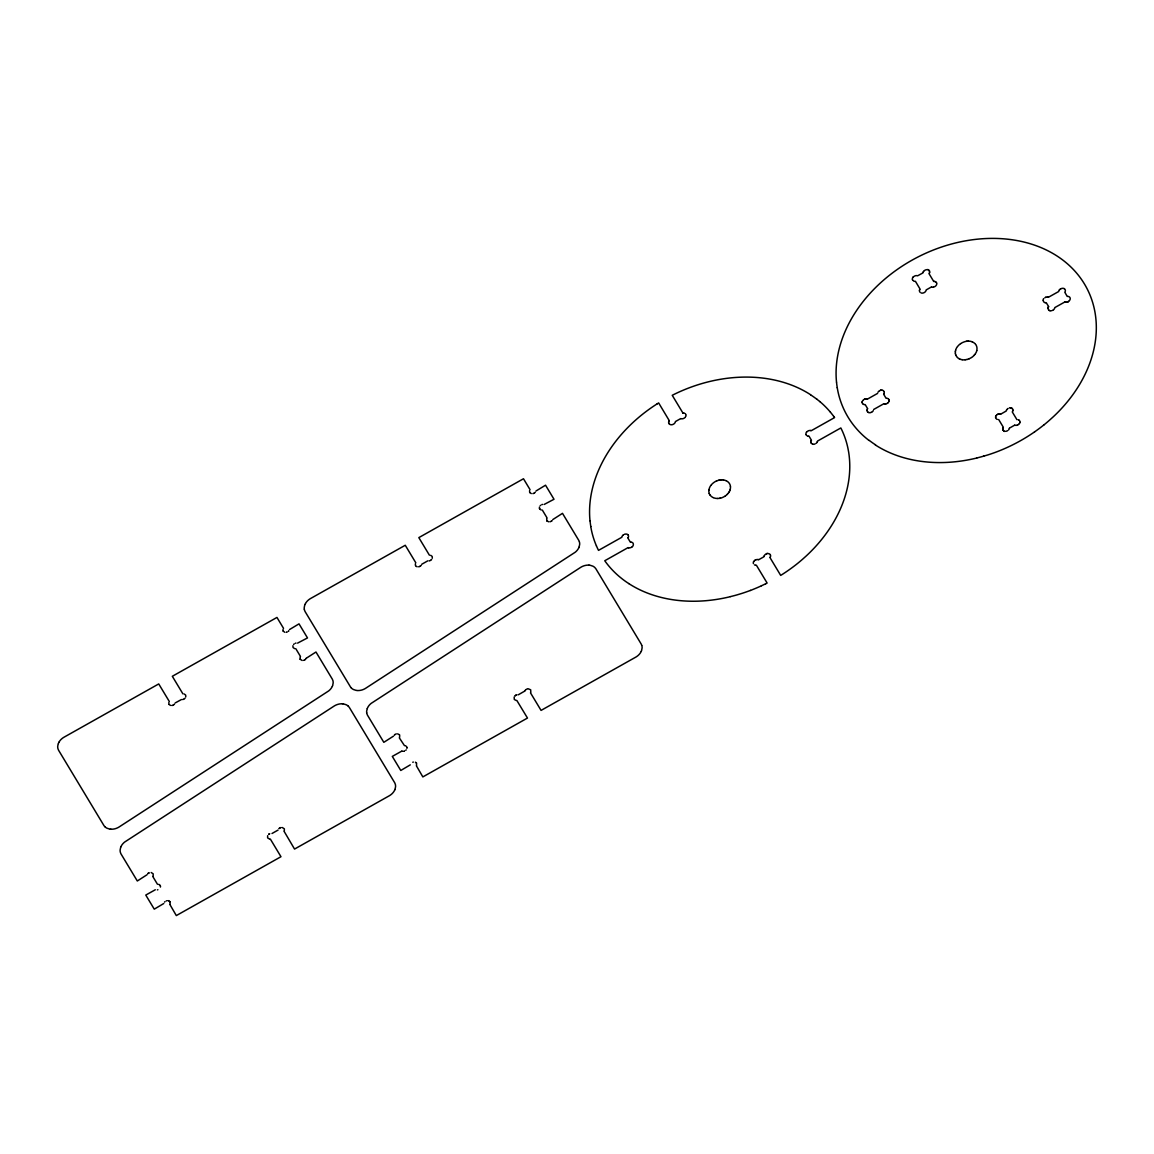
<?xml version="1.0" encoding="UTF-8"?>
<svg xmlns="http://www.w3.org/2000/svg" width="1154" height="1154" viewBox="0 0 1154 1154"><rect width="100%" height="100%" fill="white"/><g stroke="black" fill="none" stroke-linecap="round" stroke-linejoin="round"><path stroke-width="1.5" d="M1009.361 428.177L1014.712 425.134M862.211 401.909L862.211 401.866A3.909 3.029 -26.8 0 0 862.168 402.313M867.072 409.93L867.058 409.973A3.909 3.029 -26.8 0 0 867.029 410.377M884.195 392.951L884.209 392.894A3.909 3.029 -26.8 0 0 884.238 392.504A4.299 3.332 -26.8 0 0 884.209 392.115M889.056 401.001L889.056 400.957A3.909 3.029 -26.8 0 0 889.099 400.553M163.767 903.524L154.261 909.15L145.779 895.071L155.3 889.763M410.29 764.857L400.784 770.468L392.302 756.404L401.808 751.095M160.435 887.051L160.464 886.272M406.944 748.383L406.987 747.604M168.816 702.526L168.96 704.272M289.481 629.579L299.016 623.867L307.498 637.931L297.588 643.11M415.339 563.859L415.483 565.604M185.808 696.901L185.664 695.097L184.178 693.972M283.033 629.377L283.192 631.123M292.9 645.75L293.044 647.495L294.645 648.649M432.317 558.233L432.187 556.43L430.644 555.29M529.556 490.695L529.7 492.455M535.975 491.013L545.539 485.199L554.007 499.264L544.154 504.457M539.408 507.082L539.567 508.827M58.089 744.215L57.714 746.364A6.924 5.366 -26.8 0 0 57.7 746.854L57.772 747.821A6.996 5.424 -26.8 0 0 57.859 748.297A6.996 5.409 -26.8 0 0 57.974 748.758L58.493 750.057A7.039 5.453 -26.8 0 0 58.71 750.475L103.788 825.326A7.054 5.467 -26.8 0 0 104.048 825.73L104.74 826.581M304.613 605.547L304.223 607.696A6.924 5.366 -26.8 0 0 304.223 608.187L304.295 609.153M395.13 788.961L395.577 786.639A7.112 5.51 -26.8 0 0 395.577 786.148L395.505 785.182A6.953 5.395 -26.8 0 0 395.418 784.706A6.967 5.409 -26.8 0 0 395.303 784.258L394.798 782.946A7.054 5.467 -26.8 0 0 394.567 782.527L349.489 707.676A7.054 5.467 -26.8 0 0 349.229 707.287L348.306 706.205M120.622 847.526L120.131 850.022A7.112 5.51 -26.8 0 0 120.117 850.512L120.189 851.479A6.953 5.395 -26.8 0 0 120.276 851.94A6.967 5.409 -26.8 0 0 120.391 852.402L120.896 853.715A7.054 5.467 -26.8 0 0 121.127 854.119L137.312 880.992L147.048 874.732M332.655 685.476L333.16 682.98A7.112 5.51 -26.8 0 0 333.16 682.504L333.088 681.538A6.953 5.395 -26.8 0 0 333.016 681.062A6.967 5.409 -26.8 0 0 332.9 680.6L332.381 679.302A7.054 5.467 -26.8 0 0 332.15 678.884L315.98 652.01L306.228 658.27M367.131 708.859L366.64 711.354A7.112 5.51 -26.8 0 0 366.64 711.845L366.712 712.797M579.178 546.808L579.669 544.313A7.112 5.51 -26.8 0 0 579.683 543.822L579.611 542.87A6.953 5.395 -26.8 0 0 579.524 542.394A6.967 5.409 -26.8 0 0 579.409 541.933M641.595 650.452L642.086 647.971A7.112 5.51 -26.8 0 0 642.1 647.481L642.042 646.673A6.953 5.395 -26.8 0 0 641.941 646.038A6.967 5.409 -26.8 0 0 641.826 645.591M267.641 835.712L267.613 837.905L269.704 839.131M284.302 830.923L284.36 828.817L282.24 827.505M524.724 691.102L518.305 694.78M530.811 692.256L530.681 689.818L528.359 688.823M170.1 904.029L169.941 901.649M416.58 765.463L416.464 762.982M153.15 875.886L153.194 873.823L151.174 872.511M300.155 657.073L300.141 659.266M393.543 736.108L383.82 742.325L367.65 715.451A7.054 5.467 -26.8 0 1 367.419 715.047L366.9 713.735A6.967 5.409 -26.8 0 1 366.741 712.956M399.616 737.305L399.659 735.069M546.679 518.406L546.924 520.988M552.752 519.603L562.488 513.342L578.673 540.216A7.054 5.467 -26.8 0 1 578.904 540.62L579.322 541.63M514.179 697.002L514.28 699.468L516.213 700.464M169.869 904.462L176.317 915.584L280.97 856.715L270.382 839.131M416.392 765.794L422.84 776.916L527.479 718.048L516.833 700.464M284.086 831.298L294.544 849.07L389.129 795.871A11.453 8.871 -26.8 0 0 390.153 795.236L390.961 794.644A12.838 9.953 -26.8 0 0 391.581 794.14L391.87 793.88A13.228 10.256 -26.8 0 0 392.432 793.332A14.079 10.92 -26.8 0 0 393.067 792.61A14.569 11.28 -26.8 0 0 393.427 792.163A16.271 12.607 -26.8 0 0 393.759 791.702A17.454 13.531 -26.8 0 0 394.163 791.081L394.336 790.764A6.91 5.352 -26.8 0 0 394.596 790.274M996.162 415.671L996.205 415.628A3.981 3.087 -26.8 0 1 996.508 415.224M1006.735 409.728L1006.764 409.684A3.981 3.087 -26.8 0 1 1007.081 409.281M1019.4 423.561L1019.429 423.518A3.981 3.087 -26.8 0 1 1019.083 423.965M669.349 420.792L658.645 402.919L657.232 403.813M920.099 289.149L915.454 281.331A3.549 2.741 -26.8 0 1 914.819 281.331A3.664 2.842 -26.8 0 1 913.694 281.042M711.095 485.142L711.21 484.997A12.478 9.665 -26.8 0 1 711.571 484.565A11.28 8.742 -26.8 0 1 714.124 482.314L714.326 482.184A11.41 8.843 -26.8 0 1 716.648 480.872M728.261 493.176L728.145 493.335A12.478 9.665 -26.8 0 1 727.785 493.753A11.309 8.77 -26.8 0 1 727.265 494.316M957.604 346.474L957.719 346.33A12.478 9.665 -26.8 0 1 958.08 345.897A11.324 8.77 -26.8 0 1 960.59 343.632M974.784 354.509L974.668 354.653A12.478 9.665 -26.8 0 1 974.293 355.086M174.528 704.07L174.456 704.156A3.606 2.798 -26.8 0 1 173.965 704.604M288.673 631.007L288.745 630.921A3.606 2.798 -26.8 0 1 288.183 631.44M420.965 565.489L421.037 565.402A3.606 2.798 -26.8 0 1 420.489 565.936M540.173 505.755L540.216 505.712A3.621 2.798 -26.8 0 1 540.692 505.279M164.532 902.096L164.604 902.01A4.313 3.347 -26.8 0 1 164.964 901.663M406.179 749.869L406.136 749.912A4.313 3.347 -26.8 0 1 405.746 750.302M185.087 698.127L185.058 698.17A3.606 2.798 -26.8 0 1 184.539 698.66M293.621 644.466L293.693 644.379A3.621 2.798 -26.8 0 1 294.183 643.946M431.61 559.459L431.567 559.502A3.606 2.798 -26.8 0 1 431.048 559.993M535.268 492.253L535.225 492.296A3.606 2.798 -26.8 0 1 534.706 492.772M551.612 520.959L551.655 520.916A3.75 2.914 -26.8 0 1 549.982 521.767M148.145 873.419L148.188 873.376A3.75 2.914 -26.8 0 1 149.14 872.813L149.126 872.828M394.654 734.752L394.711 734.709A3.75 2.914 -26.8 0 1 396.327 733.901M268.752 834.356L268.795 834.313A3.75 2.914 -26.8 0 1 269.748 833.751L269.733 833.765M279.311 828.413L279.355 828.37A3.75 2.914 -26.8 0 1 280.985 827.562M515.261 695.674L515.319 695.646A3.75 2.914 -26.8 0 1 516.934 694.838M960.676 343.632L960.849 343.517A11.67 9.044 -26.8 0 1 962.551 342.55A11.526 8.929 -26.8 0 1 963.1 342.32A11.324 8.77 -26.8 0 1 965.234 341.57A11.41 8.843 -26.8 0 1 966.273 341.267M997.532 414.401L997.59 414.373A3.851 2.986 -26.8 0 1 998.614 413.94A4.299 3.332 -26.8 0 1 999.075 413.853M175.206 702.93L181.452 699.54M421.729 564.263L427.788 560.844M680.73 418.57L675.393 421.571A3.563 2.77 -26.8 0 1 675.119 422.508A3.707 2.871 -26.8 0 1 674.83 422.999A3.534 2.741 -26.8 0 1 671.152 424.759A3.678 2.842 -26.8 0 1 669.666 424.254M931.494 286.928L926.157 289.928A3.678 2.856 -26.8 0 1 926.056 290.433A3.577 2.784 -26.8 0 1 925.869 290.88A3.678 2.856 -26.8 0 1 925.306 291.746A3.52 2.726 -26.8 0 1 922.767 293.073A3.592 2.784 -26.8 0 1 921.916 293.102A3.693 2.856 -26.8 0 1 921.022 292.914M867.419 399.125L877.617 393.384M873.65 409.482L883.849 403.741M1000.893 414.055L1006.23 411.012A3.707 2.871 -26.8 0 1 1006.692 409.757M272.012 833.491L278.071 830.072M765.621 583.794L767.121 583.044L756.389 565.229A3.491 2.697 -26.8 0 1 755.755 565.244M419.508 566.513L419.277 566.6A3.577 2.77 -26.8 0 1 418.628 566.787M404.405 751.066L404.477 751.038A4.27 3.318 -26.8 0 1 403.871 751.225M412.757 762.246L412.872 762.203A4.27 3.318 -26.8 0 1 413.348 762.073M157.896 889.734L157.838 889.748A4.27 3.318 -26.8 0 1 157.362 889.893M166.234 900.928L166.364 900.885A4.27 3.318 -26.8 0 1 166.84 900.74M533.552 493.422L533.494 493.436A3.534 2.741 -26.8 0 1 532.874 493.609M541.846 504.63L541.904 504.601A3.563 2.755 -26.8 0 1 542.539 504.428M286.985 632.103L287.043 632.089A3.534 2.741 -26.8 0 1 286.351 632.291M295.323 643.297L295.395 643.268A3.563 2.755 -26.8 0 1 296.015 643.095M983.569 456.205L988.069 454.849A135.754 105.202 -26.8 0 0 996.941 451.762A136.273 105.605 -26.8 0 0 1007.86 447.161A135.552 105.043 -26.8 0 0 1034.575 431.884M880.531 390.355L880.589 390.341A3.563 2.755 -26.8 0 1 881.05 390.24M171.845 705.498L171.96 705.469A3.606 2.798 -26.8 0 0 172.696 705.31M966.446 341.353L966.634 341.324A11.756 9.117 -26.8 0 1 967.196 341.252M719.923 480.021L720.11 479.992A11.756 9.117 -26.8 0 1 720.673 479.92A11.28 8.742 -26.8 0 1 721.942 479.876M717.341 498.485A11.309 8.77 -26.8 0 0 718.639 498.427A11.756 9.117 -26.8 0 0 719.231 498.34L719.432 498.312M1010.082 407.881L1010.024 407.881A3.909 3.029 -26.8 0 0 1009.562 407.925M999.451 413.824L999.508 413.824A3.909 3.029 -26.8 0 0 998.989 413.868M1016.097 425.364L1016.14 425.364A3.909 3.029 -26.8 0 0 1016.616 425.307M1005.523 431.307L1005.581 431.307A3.909 3.029 -26.8 0 0 1006.043 431.25A4.299 3.332 -26.8 0 0 1006.504 431.149A3.722 2.885 -26.8 0 0 1007.009 430.961A4.255 3.303 -26.8 0 0 1007.601 430.658M404.448 745.599L399.298 737.824M588.497 565.128L588.122 565.128A15.81 12.247 -26.8 0 0 587.545 565.143L587.357 565.157A16.271 12.607 -26.8 0 0 586.78 565.2A14.569 11.28 -26.8 0 0 586.203 565.287A14.079 10.92 -26.8 0 0 585.237 565.474A13.228 10.256 -26.8 0 0 584.472 565.662L584.083 565.777A12.838 9.953 -26.8 0 0 583.333 566.051L582.582 566.354A11.756 9.117 -26.8 0 0 580.462 567.508L371.242 703.334A12.838 9.953 -26.8 0 0 370.636 703.839L370.347 704.099A13.228 10.256 -26.8 0 0 369.785 704.647A14.079 10.92 -26.8 0 0 369.136 705.368A14.569 11.28 -26.8 0 0 368.79 705.815A16.271 12.607 -26.8 0 0 368.458 706.277A17.454 13.531 -26.8 0 0 368.054 706.912L367.866 707.229A6.91 5.352 -26.8 0 0 367.621 707.705M357.812 690.539L358.187 690.539A15.81 12.247 -26.8 0 0 358.764 690.525L358.952 690.51A16.271 12.607 -26.8 0 0 359.529 690.467A14.569 11.28 -26.8 0 0 360.106 690.38A14.079 10.92 -26.8 0 0 361.072 690.193A13.228 10.256 -26.8 0 0 361.851 690.005L362.226 689.89A12.838 9.953 -26.8 0 0 362.991 689.616L363.726 689.313A11.756 9.117 -26.8 0 0 365.847 688.159L575.067 552.333A12.838 9.953 -26.8 0 0 575.687 551.828L575.976 551.569A13.228 10.256 -26.8 0 0 576.538 551.021A14.079 10.92 -26.8 0 0 577.173 550.299A14.569 11.28 -26.8 0 0 577.534 549.852A16.271 12.607 -26.8 0 0 577.865 549.391A17.454 13.531 -26.8 0 0 578.269 548.756L578.442 548.438A6.91 5.352 -26.8 0 0 578.702 547.962M341.973 703.796L341.613 703.796A15.81 12.247 -26.8 0 0 341.036 703.81L340.848 703.825A16.271 12.607 -26.8 0 0 340.271 703.882A14.569 11.28 -26.8 0 0 339.68 703.954A14.079 10.92 -26.8 0 0 338.713 704.142A13.228 10.256 -26.8 0 0 337.949 704.344L337.574 704.459A12.838 9.953 -26.8 0 0 336.809 704.719L336.074 705.022A11.756 9.117 -26.8 0 0 333.953 706.176L124.733 842.002A12.838 9.953 -26.8 0 0 124.113 842.507L123.824 842.781A13.228 10.256 -26.8 0 0 123.262 843.329A14.079 10.92 -26.8 0 0 122.627 844.05A14.569 11.28 -26.8 0 0 122.266 844.497A16.271 12.607 -26.8 0 0 121.935 844.944A17.454 13.531 -26.8 0 0 121.531 845.579L121.358 845.896A6.91 5.352 -26.8 0 0 121.098 846.387M111.303 829.207L111.678 829.207A15.81 12.247 -26.8 0 0 112.255 829.192L112.443 829.178A16.271 12.607 -26.8 0 0 113.02 829.135A14.569 11.28 -26.8 0 0 113.597 829.048A14.079 10.92 -26.8 0 0 114.563 828.875A13.228 10.256 -26.8 0 0 115.328 828.673L115.717 828.558A12.838 9.953 -26.8 0 0 116.467 828.284L117.218 827.981A11.756 9.117 -26.8 0 0 119.338 826.827L328.558 691.001A12.838 9.953 -26.8 0 0 329.164 690.496L329.453 690.236A13.228 10.256 -26.8 0 0 330.015 689.688A14.079 10.92 -26.8 0 0 330.664 688.967A14.569 11.28 -26.8 0 0 331.01 688.52A16.271 12.607 -26.8 0 0 331.342 688.058A17.454 13.531 -26.8 0 0 331.746 687.423L331.934 687.106A6.91 5.352 -26.8 0 0 332.179 686.63M548.684 521.824L546.751 520.757M302.16 660.492L300.098 659.194M397.582 733.843L399.428 734.723M402.645 751.297L401.953 751.153M168.022 900.654L168.758 900.812M417.185 566.787L415.844 566.095M170.604 705.44L169.176 704.589M531.302 493.595L529.801 492.614M541.111 509.967L539.466 508.611M284.778 632.277L283.148 631.036M405.155 745.686L405.963 746.018M158.632 884.353L159.44 884.685M415.411 762.188L416.522 763.054M168.902 900.87L169.999 901.721M882.695 390.384L882.752 390.398A3.981 3.087 -26.8 0 1 883.156 390.6M868.529 412.468L868.573 412.483A3.736 2.885 -26.8 0 0 869.813 412.685M1065.012 301.886L1054.77 307.599A3.563 2.77 -26.8 0 1 1054.655 308.161A3.678 2.842 -26.8 0 1 1053.256 310.008M972.735 342.103L972.88 342.175A12.478 9.665 -26.8 0 1 973.327 342.406A11.324 8.77 -26.8 0 1 975.462 344.209M959.652 358.88L959.493 358.807A12.478 9.665 -26.8 0 1 959.061 358.577M726.227 480.771L726.371 480.843A12.478 9.665 -26.8 0 1 726.804 481.074A11.324 8.77 -26.8 0 1 729.227 483.252A11.439 8.871 -26.8 0 1 730.02 484.738A11.324 8.77 -26.8 0 1 730.381 486.079A11.28 8.742 -26.8 0 1 730.439 486.541M713.129 497.547L712.984 497.475A12.478 9.665 -26.8 0 1 712.552 497.244A11.295 8.756 -26.8 0 1 710.099 495.066M816.859 399.183L819.816 401.578M869.005 440.467L866.048 438.087A135.754 105.202 -26.8 0 1 861.836 434.322A136.273 105.605 -26.8 0 1 855.46 427.499A135.537 105.028 -26.8 0 1 842.939 407.203A136.273 105.605 -26.8 0 1 839.766 398.563A135.754 105.202 -26.8 0 1 837.919 391.365L837.241 387.715M351.379 688.015L351.379 688.015A6.967 5.409 -26.8 0 0 351.84 688.462A6.953 5.395 -26.8 0 0 352.23 688.75L353.052 689.299A7.112 5.51 -26.8 0 0 353.499 689.529L355.98 690.337A7.025 5.438 -26.8 0 0 356.528 690.438M104.855 826.697L104.855 826.697A6.967 5.409 -26.8 0 0 105.331 827.129A6.953 5.395 -26.8 0 0 105.706 827.432L106.543 827.966A7.112 5.51 -26.8 0 0 106.99 828.197L109.471 829.019A7.025 5.438 -26.8 0 0 110.005 829.106M351.263 687.914L350.571 687.048A7.054 5.467 -26.8 0 1 350.311 686.659L305.233 611.808A7.039 5.453 -26.8 0 1 305.002 611.389L304.483 610.077A6.996 5.409 -26.8 0 1 304.324 609.298M159.93 885.089L160.449 886.084M833.823 416.522L834.587 417.589L811.233 430.716A3.924 3.044 -26.8 0 0 810.685 430.557M1048.755 306.776L1046.245 302.709A3.678 2.856 -26.8 0 1 1045.726 302.723A3.577 2.784 -26.8 0 1 1045.236 302.651M929.028 273.686L933.716 281.461A3.563 2.77 -26.8 0 1 934.336 281.461M1012.246 411.877L1016.934 419.667M998.672 419.522L1003.36 427.312M883.632 394.206L886.084 398.289A3.707 2.871 -26.8 0 1 887.527 398.418L887.599 398.462A3.981 3.087 -26.8 0 1 888.017 398.664M867.635 408.66L865.183 404.592A3.707 2.871 -26.8 0 1 863.74 404.448A3.981 3.087 -26.8 0 1 863.25 404.203M682.966 413.103L672.234 395.288L673.734 394.538A135.783 105.216 -26.8 0 1 810.57 394.711M530.061 489.685L523.483 478.751L418.83 537.62L429.418 555.204M542.322 510.054L547.01 517.843M530.479 692.818L541.067 710.402L635.652 657.203A11.453 8.871 -26.8 0 0 636.676 656.568L637.484 655.977A12.838 9.953 -26.8 0 0 638.09 655.472L638.393 655.212A13.228 10.256 -26.8 0 0 638.941 654.664A14.079 10.92 -26.8 0 0 639.59 653.943A14.569 11.28 -26.8 0 0 639.951 653.496A16.271 12.607 -26.8 0 0 640.282 653.034A17.454 13.531 -26.8 0 0 640.686 652.414L640.859 652.097A6.91 5.352 -26.8 0 0 641.119 651.606M415.844 562.849L405.256 545.265L310.671 598.464A11.266 8.727 -26.8 0 0 309.806 598.984A11.684 9.044 -26.8 0 0 309.315 599.33L308.825 599.691A12.175 9.434 -26.8 0 0 308.219 600.195L307.93 600.455A12.91 9.997 -26.8 0 0 307.368 601.003A13.704 10.617 -26.8 0 0 306.719 601.724A14.713 11.41 -26.8 0 0 306.373 602.172A15.507 12.016 -26.8 0 0 306.041 602.633A16.921 13.112 -26.8 0 0 305.637 603.253M406.597 746.595L406.958 747.417M283.538 628.353L276.96 617.433L172.321 676.287L182.909 693.871M295.813 648.721L300.502 656.511M169.321 701.517L158.733 683.933L64.148 737.132A11.266 8.727 -26.8 0 0 63.297 737.651A11.684 9.044 -26.8 0 0 62.792 737.997L62.316 738.358A12.175 9.434 -26.8 0 0 61.71 738.863L61.407 739.123A12.91 9.997 -26.8 0 0 60.845 739.671A13.704 10.617 -26.8 0 0 60.21 740.392A14.713 11.41 -26.8 0 0 59.849 740.839A15.507 12.016 -26.8 0 0 59.518 741.301A16.921 13.112 -26.8 0 0 59.114 741.935M152.79 876.492L157.478 884.281M641.739 645.288L641.307 644.278A7.054 5.467 -26.8 0 0 641.09 643.86L596.012 569.009A7.054 5.467 -26.8 0 0 595.752 568.619L594.829 567.537A6.967 5.409 -26.8 0 0 594.469 567.205A6.953 5.395 -26.8 0 0 594.094 566.917L593.257 566.369A7.112 5.51 -26.8 0 0 592.81 566.138L590.329 565.33A7.025 5.438 -26.8 0 0 589.795 565.229M590.733 526.383L591.411 530.061A135.783 105.216 -26.8 0 0 593.257 537.23A136.273 105.605 -26.8 0 0 596.416 545.871M995.671 417.532L995.671 417.575A3.563 2.755 -26.8 0 1 995.657 417.142M120.737 847.195A22.301 17.281 -26.8 0 1 120.939 846.704M147.827 873.693A3.938 3.044 -26.8 0 1 148.664 873.044M268.651 834.429A3.952 3.073 -26.8 0 1 269.257 833.996M279.08 828.586A3.952 3.058 -26.8 0 1 279.917 827.937M394.957 789.451A22.301 17.281 -26.8 0 1 394.755 789.942M348.191 706.104A6.953 5.395 -26.8 0 0 347.57 705.584L346.734 705.036A7.112 5.51 -26.8 0 0 346.301 704.805L343.805 703.998A7.025 5.438 -26.8 0 0 343.272 703.911M342.363 703.81A21.032 16.3 -26.8 0 1 342.911 703.868M184.092 698.963A3.606 2.798 -26.8 0 1 183.674 699.194M183.255 699.367A3.606 2.798 -26.8 0 1 182.62 699.555M173.533 704.906A3.606 2.798 -26.8 0 1 173.114 705.137M58.681 742.729A7.068 5.481 -26.8 0 1 58.941 742.253M58.32 743.551A22.734 17.613 -26.8 0 1 58.537 743.061M110.928 829.192A21.032 16.3 -26.8 0 1 110.366 829.149M332.54 685.808A22.301 17.281 -26.8 0 1 332.338 686.298M306.156 658.429A2.38 1.846 -26.8 0 1 305.81 658.92M305.377 659.41A3.952 3.058 -26.8 0 1 305.045 659.713M304.699 659.9A3.722 2.885 -26.8 0 1 303.545 660.391M836.506 382.133A135.754 105.202 -26.8 0 1 1010.313 239.513A135.754 105.202 -26.8 0 1 1059.285 410.882A135.552 105.043 -26.8 0 1 1052.708 417.315L1049.26 420.417A135.754 105.202 -26.8 0 1 1043.937 424.903M976.774 458.023A135.754 105.202 -26.8 0 1 875.295 444.925M837.27 387.787A135.537 105.028 -26.8 0 1 836.535 382.205M983.713 456.133A135.552 105.043 -26.8 0 1 976.948 457.936M875.54 444.853A135.552 105.043 -26.8 0 1 869.265 440.41M1043.908 424.903A136.273 105.605 -26.8 0 1 1034.518 431.928M1044.86 297.79A4.198 3.26 -26.8 0 1 1045.712 297.299M1045.798 297.256A3.65 2.827 -26.8 0 1 1047.529 296.91A3.606 2.784 -26.8 0 1 1048.12 296.996M1047.976 297.068A3.707 2.871 -26.8 0 1 1048.496 297.227L1058.723 291.5A3.563 2.77 -26.8 0 1 1058.853 290.952A3.664 2.842 -26.8 0 1 1059.43 289.899M1059.43 289.899A3.65 2.827 -26.8 0 1 1060.209 289.149M1060.439 289.005A4.212 3.26 -26.8 0 1 1061.132 288.63M1061.363 288.558A3.664 2.842 -26.8 0 1 1064.392 288.688M1064.233 288.688A3.505 2.712 -26.8 0 1 1065.358 290.664A3.592 2.784 -26.8 0 1 1065.229 291.414A3.678 2.856 -26.8 0 1 1064.81 292.236L1067.205 296.405A3.621 2.813 -26.8 0 1 1069.138 296.766A3.505 2.712 -26.8 0 1 1070.22 298.727A3.592 2.784 -26.8 0 1 1070.075 299.477A3.678 2.856 -26.8 0 1 1069.585 300.415M1065.373 302.146A3.592 2.784 -26.8 0 0 1065.979 302.218A3.664 2.842 -26.8 0 0 1067.464 301.944M1069.224 300.848A3.678 2.856 -26.8 0 1 1068.676 301.338A4.154 3.217 -26.8 0 1 1067.623 301.886M1065.301 302.132A3.664 2.842 -26.8 0 1 1064.781 301.973M1068.489 301.425A4.212 3.26 -26.8 0 1 1067.998 301.699M1067.782 301.785A3.88 3 -26.8 0 1 1067.046 302.031M1052.736 310.282A4.212 3.26 -26.8 0 1 1052.304 310.498M1051.496 310.714A3.722 2.885 -26.8 0 1 1050.529 310.787A3.577 2.784 -26.8 0 1 1050.097 310.714M1049.981 310.714A3.722 2.885 -26.8 0 1 1049.101 310.397M1048.02 307.454A3.722 2.885 -26.8 0 1 1048.438 306.618M1048.048 308.349A3.577 2.784 -26.8 0 1 1048.178 307.613M1049.26 310.412A3.52 2.726 -26.8 0 1 1048.135 308.45M1045.192 302.651A3.678 2.856 -26.8 0 1 1044.327 302.334A3.52 2.726 -26.8 0 1 1043.274 300.386M1043.663 298.612A3.678 2.856 -26.8 0 0 1043.245 299.434A3.577 2.784 -26.8 0 0 1043.202 300.3M999.912 413.824A3.693 2.871 -26.8 0 1 1000.72 413.983M1007.557 408.833A4.198 3.26 -26.8 0 1 1008.192 408.401M1011.856 408.184A3.779 2.928 -26.8 0 1 1012.231 408.415M1012.866 410.117A3.635 2.827 -26.8 0 1 1012.794 410.737M1010.356 407.78A3.635 2.827 -26.8 0 1 1011.164 407.925M1011.265 408.04A4.342 3.361 -26.8 0 1 1011.64 408.199M1012.173 408.559A3.938 3.058 -26.8 0 1 1012.534 408.992M1012.736 410.911A3.981 3.087 -26.8 0 1 1012.577 411.358M1012.577 409.079A4.212 3.26 -26.8 0 1 1012.808 409.627A3.823 2.957 -26.8 0 1 1012.837 410.608M1018.261 419.782A4.385 3.39 -26.8 0 1 1018.693 419.941M1018.564 419.84A3.736 2.885 -26.8 0 1 1019.198 420.258M1019.573 420.691A4.097 3.174 -26.8 0 1 1019.833 421.21A3.736 2.885 -26.8 0 1 1019.934 421.614A3.563 2.755 -26.8 0 1 1019.948 422.047M1019.934 422.191A4.847 3.75 -26.8 0 1 1019.876 422.566A3.65 2.827 -26.8 0 1 1019.487 423.446M1018.174 424.715A4.255 3.303 -26.8 0 1 1017.669 424.989M1017.583 425.018A3.722 2.885 -26.8 0 1 1017.063 425.22M1015.563 425.379A3.722 2.885 -26.8 0 1 1014.727 425.22M1009.317 428.437A3.65 2.827 -26.8 0 1 1009.159 428.927A3.707 2.871 -26.8 0 1 1008.913 429.432A3.981 3.087 -26.8 0 1 1008.524 429.908M1004.615 431.423A3.65 2.827 -26.8 0 1 1004.095 431.293M1004.341 431.149A4.342 3.361 -26.8 0 1 1003.951 430.99A3.823 2.972 -26.8 0 1 1003.619 430.774M1003.23 430.413A4.025 3.116 -26.8 0 1 1002.97 430.038M1002.999 430.067A4.227 3.274 -26.8 0 1 1002.768 429.519M1002.812 429.591A3.823 2.957 -26.8 0 1 1002.797 428.35M1002.855 428.278A3.981 3.087 -26.8 0 1 1003.028 427.831M996.306 418.844A3.606 2.798 -26.8 0 0 996.912 419.248A4.385 3.39 -26.8 0 0 997.344 419.407M995.686 417.936A3.606 2.798 -26.8 0 1 995.585 417.532M995.585 416.782A3.606 2.798 -26.8 0 1 995.902 415.829M996.984 414.776A4.198 3.26 -26.8 0 1 997.619 414.344M863.755 399.659A4.025 3.116 -26.8 0 1 864.245 399.356A4.227 3.274 -26.8 0 1 864.909 399.068M864.822 399.111A3.823 2.957 -26.8 0 1 866.279 398.851M866.365 398.895A3.981 3.087 -26.8 0 1 866.87 398.952M878.021 392.201A4.385 3.39 -26.8 0 1 878.309 391.783A3.635 2.813 -26.8 0 1 878.886 391.206M880.603 390.297A3.635 2.813 -26.8 0 0 880.098 390.47A3.981 3.087 -26.8 0 0 879.435 390.817M881.137 390.095A3.722 2.885 -26.8 0 1 882.464 390.24M883.589 390.932A4.198 3.26 -26.8 0 1 883.978 391.394M884.108 393.298A3.693 2.871 -26.8 0 1 883.748 394.048M888.436 398.981A4.198 3.26 -26.8 0 1 888.825 399.457M888.869 399.544A3.851 2.986 -26.8 0 1 889.099 400.236M889.07 400.178A4.299 3.332 -26.8 0 1 889.099 400.626M888.969 401.361A3.693 2.871 -26.8 0 1 888.609 402.111M885.984 404.001A3.693 2.871 -26.8 0 1 884.873 404.16M888.378 402.414A3.823 2.972 -26.8 0 1 888.032 402.789M887.801 402.991A3.938 3.058 -26.8 0 1 887.224 403.395M887.051 403.482A4.227 3.274 -26.8 0 1 886.618 403.698M884.902 403.987A3.981 3.087 -26.8 0 1 884.411 403.929M872.352 411.704A3.606 2.798 -26.8 0 0 872.972 411.084A4.385 3.39 -26.8 0 0 873.246 410.665M871.833 412.05A3.981 3.087 -26.8 0 1 871.183 412.382A3.736 2.885 -26.8 0 1 870.722 412.526A3.563 2.755 -26.8 0 1 870.217 412.627M868.529 412.468A3.981 3.087 -26.8 0 1 868.111 412.267M867.678 411.949A4.198 3.26 -26.8 0 1 867.13 411.185A3.722 2.885 -26.8 0 1 867.058 410.737A4.299 3.332 -26.8 0 1 867.015 410.305M867.26 409.324A3.65 2.827 -26.8 0 1 867.505 408.848M862.831 403.886A4.198 3.26 -26.8 0 1 862.269 403.121A3.722 2.885 -26.8 0 1 862.197 402.674A4.299 3.332 -26.8 0 1 862.168 402.241M862.312 401.52A3.693 2.871 -26.8 0 1 862.658 400.755A4.342 3.361 -26.8 0 1 862.918 400.409A3.693 2.871 -26.8 0 1 863.264 400.02M913.261 277.061A3.505 2.712 -26.8 0 1 915.829 275.662A3.592 2.784 -26.8 0 1 916.694 275.633A3.678 2.856 -26.8 0 1 917.589 275.82L923.012 272.863A3.621 2.813 -26.8 0 1 923.287 271.911M927.455 269.546A3.621 2.813 -26.8 0 1 928.335 269.733M923.287 271.911A3.693 2.856 -26.8 0 1 923.589 271.421M923.82 271.118A3.505 2.712 -26.8 0 1 926.402 269.719A3.592 2.784 -26.8 0 1 927.253 269.69M928.696 270.151A3.88 3 -26.8 0 1 929.186 270.555M929.186 270.599A4.212 3.26 -26.8 0 1 929.489 271.132A3.88 3 -26.8 0 1 929.561 272.762M928.999 270.382A4.14 3.202 -26.8 0 1 929.518 271.219M929.547 272.618A3.563 2.77 -26.8 0 1 929.345 273.166M936.659 283.177A3.664 2.842 -26.8 0 1 936.615 284.548A3.577 2.784 -26.8 0 1 936.442 284.937A3.707 2.871 -26.8 0 1 935.88 285.774A3.52 2.726 -26.8 0 1 933.326 287.13M934.235 281.374A3.664 2.842 -26.8 0 1 936.125 282.211M936.269 282.384A4.183 3.246 -26.8 0 1 936.615 283.004M933.211 287.216A3.577 2.784 -26.8 0 1 932.36 287.259A3.693 2.856 -26.8 0 1 931.581 286.971M919.709 289.524A3.592 2.784 -26.8 0 0 919.507 290.072A3.65 2.827 -26.8 0 0 919.449 290.606M920.012 292.222A4.198 3.26 -26.8 0 1 919.623 291.573A3.88 3 -26.8 0 1 919.507 290.635M912.439 279.556A3.65 2.827 -26.8 0 1 913.218 276.873M912.987 280.523A4.126 3.188 -26.8 0 1 912.482 279.686M589.997 520.815A135.783 105.216 -26.8 0 1 657.232 403.799M628.771 583.578A135.552 105.043 -26.8 0 1 622.496 579.135L619.539 576.755A135.783 105.216 -26.8 0 1 615.327 572.975A136.273 105.605 -26.8 0 1 608.951 566.167A135.249 104.812 -26.8 0 1 605.518 561.796L604.768 560.743L628.108 547.602A3.924 3.044 -26.8 0 0 628.67 547.775M590.79 526.498A135.552 105.043 -26.8 0 1 590.055 520.916M596.459 545.943A135.249 104.812 -26.8 0 0 597.988 549.275L598.522 550.371L621.876 537.245A3.491 2.697 -26.8 0 1 621.992 536.697A3.736 2.885 -26.8 0 1 622.684 535.485M622.799 535.384A3.794 2.943 -26.8 0 1 623.477 534.807M624.285 534.374A3.678 2.856 -26.8 0 1 628.007 534.749M628.05 534.994A4.082 3.174 -26.8 0 1 628.353 535.514A3.736 2.899 -26.8 0 1 628.194 537.677M628.209 537.548A3.924 3.044 -26.8 0 1 627.891 538.067L630.344 542.135A3.491 2.697 -26.8 0 1 630.964 542.135M631.397 542.192A3.779 2.928 -26.8 0 1 632.969 543.072A4.082 3.174 -26.8 0 1 633.2 543.577A3.736 2.899 -26.8 0 1 632.017 547.039M631.627 547.169A4.025 3.13 -26.8 0 1 630.964 547.53A3.678 2.856 -26.8 0 1 628.541 547.789M750.446 590.415A135.783 105.216 -26.8 0 1 741.546 593.517L737.06 594.873A135.552 105.043 -26.8 0 1 730.424 596.604M730.28 596.69A135.783 105.216 -26.8 0 1 628.771 583.578M761.193 585.915A136.273 105.605 -26.8 0 1 750.302 590.487M765.708 583.751A135.249 104.812 -26.8 0 1 761.424 585.785M755.322 565.171A3.779 2.928 -26.8 0 1 754.5 564.883M753.432 563.614A3.794 2.943 -26.8 0 1 753.62 561.508M753.663 561.767A3.779 2.928 -26.8 0 1 755.033 560.195M755.105 560.209A4.025 3.13 -26.8 0 1 755.769 559.849M755.798 559.849A3.678 2.856 -26.8 0 1 758.178 559.575M758.063 559.589A3.924 3.044 -26.8 0 1 758.625 559.762L763.948 556.762A3.491 2.697 -26.8 0 1 764.078 556.214M764.107 556.113A3.736 2.885 -26.8 0 1 765.592 554.237A4.025 3.13 -26.8 0 1 766.328 553.906M766.544 553.718A3.736 2.885 -26.8 0 1 767.237 553.502M770.454 555.132A3.736 2.899 -26.8 0 1 770.281 557.194M766.963 553.516A3.736 2.899 -26.8 0 1 767.958 553.458M768.304 553.603A3.736 2.885 -26.8 0 1 769.487 553.949A3.736 2.899 -26.8 0 1 770.035 554.396A4.082 3.174 -26.8 0 1 770.425 555.045M770.281 557.065A3.924 3.044 -26.8 0 1 769.978 557.584L780.695 575.399L782.109 574.519A135.249 104.812 -26.8 0 0 787.994 570.595A136.273 105.605 -26.8 0 0 797.4 563.585A135.783 105.216 -26.8 0 0 802.751 559.084L806.184 555.997A135.552 105.043 -26.8 0 0 812.762 549.549A135.783 105.216 -26.8 0 0 849.344 457.532A135.552 105.043 -26.8 0 0 848.623 451.935L847.93 448.271A135.783 105.216 -26.8 0 0 846.098 441.088A136.273 105.605 -26.8 0 0 842.939 432.447A135.249 104.812 -26.8 0 0 841.41 429.115L840.819 427.961L817.479 441.088A3.491 2.697 -26.8 0 1 817.364 441.636M819.787 401.534A135.783 105.216 -26.8 0 1 823.999 405.314A136.273 105.605 -26.8 0 1 830.404 412.166M810.642 394.856A135.552 105.043 -26.8 0 1 816.917 399.298M830.433 412.223A135.249 104.812 -26.8 0 1 833.866 416.594M817.32 441.737A3.736 2.885 -26.8 0 1 816.152 443.352M815.07 443.944A3.678 2.856 -26.8 0 1 812.676 444.218M812.805 444.203A3.779 2.928 -26.8 0 1 811.969 443.901M810.916 442.646A3.664 2.842 -26.8 0 1 811.089 440.612M811.248 443.266A4.025 3.13 -26.8 0 1 810.959 442.747M811.147 440.785A3.924 3.044 -26.8 0 1 811.45 440.251L809.012 436.183A3.491 2.697 -26.8 0 1 808.377 436.198M808.103 436.169A3.736 2.899 -26.8 0 1 807.108 435.837M806.055 434.582A3.664 2.842 -26.8 0 1 806.747 431.769M806.401 435.202A4.025 3.13 -26.8 0 1 806.112 434.683M806.934 431.798A3.794 2.943 -26.8 0 1 807.612 431.221M808.42 430.803A3.678 2.856 -26.8 0 1 810.8 430.529M685.678 416.565A3.563 2.77 -26.8 0 0 685.909 415.916A3.866 3 -26.8 0 0 685.981 415.18M682.879 413.017A3.563 2.77 -26.8 0 1 683.5 413.002M683.485 413.002A3.65 2.827 -26.8 0 1 684.755 413.363M685.519 414.012A4.198 3.26 -26.8 0 1 685.822 414.531M685.404 417.041A3.534 2.741 -26.8 0 1 681.711 418.815A3.678 2.842 -26.8 0 1 680.918 418.642M668.714 422.927A3.678 2.842 -26.8 0 1 669.104 420.777M669.219 423.85A4.111 3.188 -26.8 0 1 668.873 423.359M669.176 423.734A4.212 3.26 -26.8 0 1 668.873 423.215M718.913 480.122A11.41 8.843 -26.8 0 1 720.038 479.891M710.835 485.459A11.28 8.742 -26.8 0 0 710.229 486.382A11.655 9.03 -26.8 0 0 709.609 487.608A11.41 8.843 -26.8 0 0 709.133 489.065A11.295 8.756 -26.8 0 0 708.902 490.19M716.547 481.002A11.28 8.742 -26.8 0 1 718.769 480.252M725.895 480.641A11.28 8.742 -26.8 0 0 724.943 480.309A11.655 9.03 -26.8 0 0 723.601 479.992M730.453 486.584A11.439 8.871 -26.8 0 1 730.482 487.536A11.756 9.117 -26.8 0 1 730.424 488.128A11.324 8.77 -26.8 0 1 730.237 489.267M730.237 489.339A11.439 8.871 -26.8 0 1 729.746 490.796M721.856 479.819A11.439 8.871 -26.8 0 1 723.471 479.934M729.097 492.008A11.324 8.77 -26.8 0 1 728.491 492.931M727.265 494.359A11.324 8.77 -26.8 0 1 726.861 494.763A11.309 8.77 -26.8 0 1 725.188 496.032M720.529 498.153A11.324 8.77 -26.8 0 0 721.091 498.009A11.309 8.77 -26.8 0 0 722.75 497.36A11.67 9.044 -26.8 0 0 724.856 496.249M729.732 490.71A11.655 9.03 -26.8 0 1 729.083 491.979M720.428 498.139A11.67 9.044 -26.8 0 1 719.274 498.369M717.37 498.456A11.41 8.843 -26.8 0 1 715.754 498.34A11.655 9.03 -26.8 0 1 714.384 498.023A11.295 8.756 -26.8 0 1 713.432 497.691M710.013 495.023A11.41 8.843 -26.8 0 1 709.22 493.551M709.306 493.58A11.295 8.756 -26.8 0 1 708.888 491.777A11.41 8.843 -26.8 0 1 708.758 490.767L708.888 490.681A11.756 9.117 -26.8 0 1 708.931 490.205M976.746 350.6A11.324 8.77 -26.8 0 0 976.948 349.474A11.756 9.117 -26.8 0 0 976.976 348.97L976.991 348.811A11.41 8.843 -26.8 0 0 976.948 347.873A11.324 8.77 -26.8 0 0 976.529 346.07A11.526 8.929 -26.8 0 0 976.356 345.652A11.67 9.044 -26.8 0 0 975.664 344.469M975 354.264A11.324 8.77 -26.8 0 0 975.606 353.34A11.526 8.929 -26.8 0 0 976.241 352.23A11.41 8.843 -26.8 0 0 976.746 350.628M974.293 355.143A11.324 8.77 -26.8 0 1 971.697 357.423M969.273 358.75A11.324 8.77 -26.8 0 1 967.052 359.485M965.148 359.817A11.324 8.77 -26.8 0 1 963.85 359.875A11.526 8.929 -26.8 0 1 962.119 359.702M959.883 359.096A11.324 8.77 -26.8 0 0 960.835 359.442A11.655 9.03 -26.8 0 0 962.263 359.659M958.988 358.663A11.324 8.77 -26.8 0 1 956.825 356.846M955.757 354.985A11.324 8.77 -26.8 0 1 955.324 353.182M955.339 351.581A11.324 8.77 -26.8 0 1 955.541 350.455M957.286 346.791A11.324 8.77 -26.8 0 0 956.68 347.715A11.41 8.843 -26.8 0 0 955.642 350.369M967.124 341.238A11.324 8.77 -26.8 0 1 968.437 341.18M971.452 341.613A11.324 8.77 -26.8 0 1 972.404 341.959M968.365 341.108A11.41 8.843 -26.8 0 1 969.995 341.238A11.67 9.044 -26.8 0 1 971.293 341.497M971.379 357.581A11.67 9.044 -26.8 0 1 969.822 358.432A11.526 8.929 -26.8 0 1 969.288 358.678M967.009 359.442A11.526 8.929 -26.8 0 1 965.869 359.673L965.754 359.673A11.756 9.117 -26.8 0 1 965.191 359.731M956.551 356.398A11.655 9.03 -26.8 0 1 955.656 354.783M955.425 353.124A11.41 8.843 -26.8 0 1 955.397 352.172L955.397 352.013A11.756 9.117 -26.8 0 1 955.44 351.537M367.26 708.527A22.301 17.281 -26.8 0 1 367.462 708.037M394.423 734.925A3.952 3.058 -26.8 0 1 394.755 734.622M515.03 695.862A3.952 3.058 -26.8 0 1 515.881 695.213M524.81 690.9A2.38 1.846 -26.8 0 1 525.157 690.409M525.517 690.005A3.938 3.044 -26.8 0 1 525.849 689.717L525.878 689.703A3.75 2.914 -26.8 0 1 527.493 688.895M641.48 650.784A22.301 17.281 -26.8 0 1 641.263 651.274M588.872 565.143A21.032 16.3 -26.8 0 1 589.434 565.186M430.615 560.296A3.606 2.798 -26.8 0 1 430.197 560.527M429.778 560.7A3.606 2.798 -26.8 0 1 429.129 560.887M420.085 566.21A3.577 2.77 -26.8 0 1 419.667 566.441M305.204 604.061A7.068 5.481 -26.8 0 1 305.449 603.571M304.844 604.884A22.734 17.613 -26.8 0 1 305.045 604.393M357.437 690.525A21.032 16.3 -26.8 0 1 356.889 690.481M579.063 547.14A22.301 17.281 -26.8 0 1 578.846 547.631M551.9 520.742A3.952 3.058 -26.8 0 1 551.554 521.045M534.273 493.075A3.606 2.798 -26.8 0 1 533.84 493.306"/></g></svg>
